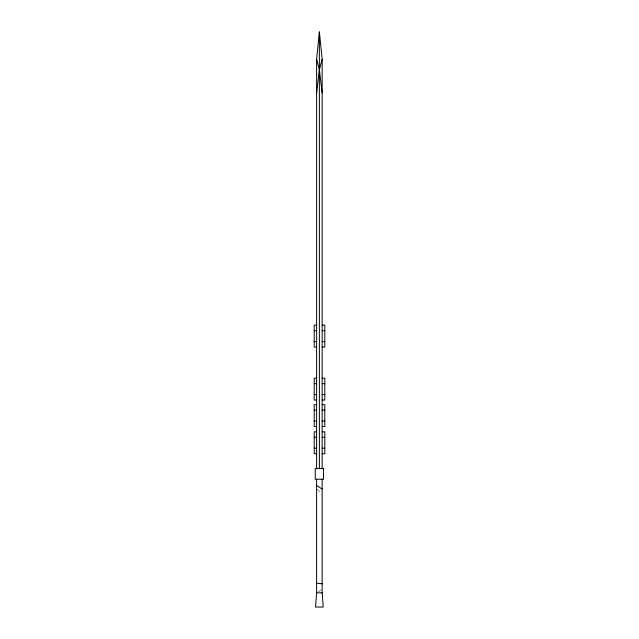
<?xml version="1.0" encoding="UTF-8"?>
<svg xmlns="http://www.w3.org/2000/svg" width="639" height="639" viewBox="0 0 639 639"><rect width="100%" height="100%" fill="white"/><g stroke="black" fill="none" stroke-linecap="round" stroke-linejoin="round"><path stroke-width="0.48" stroke-dasharray="3.19 2.4" d="M318.19 591.786L321.361 589.653M317.719 489.298L321.042 494.107"/><path stroke-width="0.96" d="M316.609 479.25L316.609 592.848L315.53 607.05L323.23 607.05L322.152 592.848L322.152 479.25M316.609 468.603L316.609 59.227L319.38 31.95L322.152 59.227L322.152 468.603M316.609 92.935L319.38 69.771L322.152 59.227M316.609 325.195L314.204 325.195L314.204 347.081L316.609 347.081M322.152 325.195L324.796 325.195L324.796 347.081L322.152 347.081M314.204 330.667L316.609 330.667M322.152 330.667L324.796 330.667M314.204 341.609L316.609 341.609M322.152 341.609L324.796 341.609M316.609 378.184L314.204 378.184L314.204 400.062L316.609 400.062M322.152 378.184L324.796 378.184L324.796 400.062L322.152 400.062M314.204 383.648L316.609 383.648M322.152 383.648L324.796 383.648M314.204 394.59L316.609 394.59M322.152 394.59L324.796 394.59M316.609 404.671L314.204 404.671L314.204 426.556L316.609 426.556M322.152 404.671L324.796 404.671L324.796 426.556L322.152 426.556M314.204 410.142L316.609 410.142M322.152 410.142L324.796 410.142M314.204 421.085L316.609 421.085M322.152 421.085L324.796 421.085M316.609 431.828L314.204 431.828L314.204 453.714L316.609 453.714M322.152 431.828L324.796 431.828L324.796 453.714L322.152 453.714M314.204 437.3L316.609 437.3M322.152 437.3L324.796 437.3M314.204 448.243L316.609 448.243M322.152 448.243L324.796 448.243M316.609 592.848L322.152 592.848M316.609 583.151L322.152 583.774M316.609 485.528L322.152 489.027M316.609 59.227L319.38 69.771L322.152 92.935M319.38 31.95L319.38 468.603M323.534 468.603L315.227 468.603L315.227 479.25L323.534 479.25L323.534 468.603"/></g></svg>
